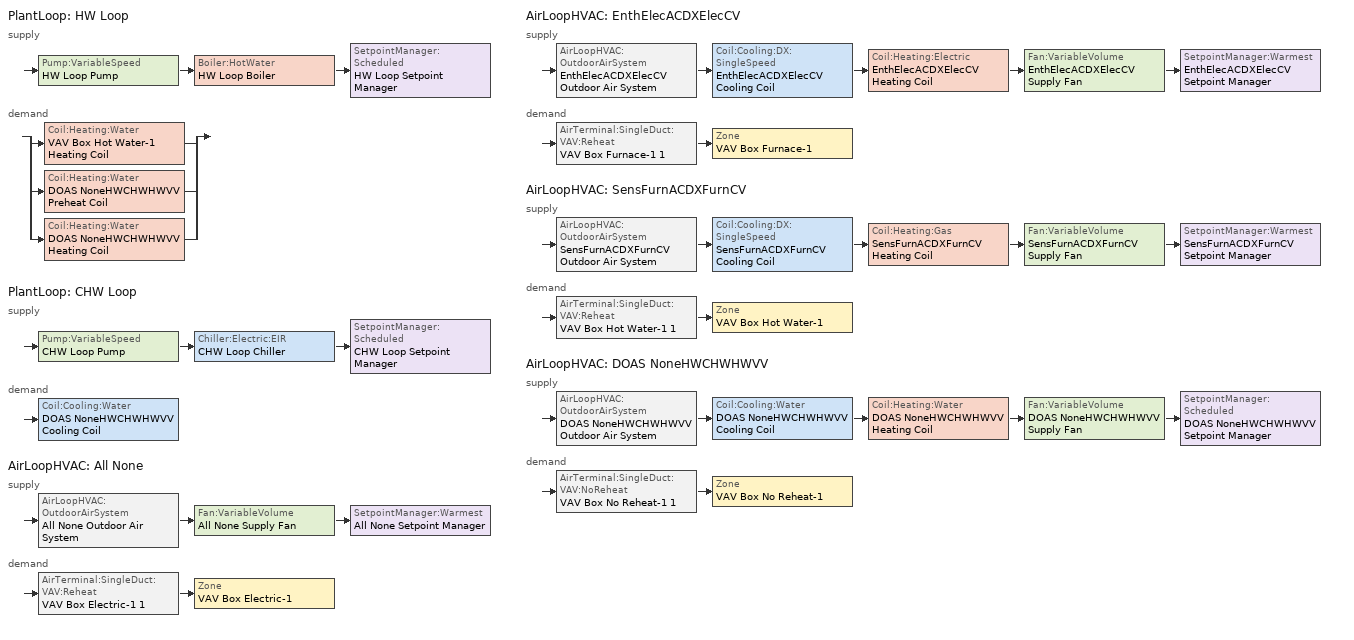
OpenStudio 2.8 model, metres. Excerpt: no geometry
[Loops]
PlantLoop 'HW Loop'
 supply: Pump:VariableSpeed 'HW Loop Pump' > Boiler:HotWater 'HW Loop Boiler' > SetpointManager:Scheduled 'HW Loop Setpoint Manager'
 demand: split
  | Coil:Heating:Water 'VAV Box Hot Water-1 Heating Coil'
  | Coil:Heating:Water 'DOAS NoneHWCHWHWVV Preheat Coil'
  | Coil:Heating:Water 'DOAS NoneHWCHWHWVV Heating Coil'
PlantLoop 'CHW Loop'
 supply: Pump:VariableSpeed 'CHW Loop Pump' > Chiller:Electric:EIR 'CHW Loop Chiller' > SetpointManager:Scheduled 'CHW Loop Setpoint Manager'
 demand: Coil:Cooling:Water 'DOAS NoneHWCHWHWVV Cooling Coil'
AirLoopHVAC 'All None'
 supply: AirLoopHVAC:OutdoorAirSystem 'All None Outdoor Air System' > Fan:VariableVolume 'All None Supply Fan' > SetpointManager:Warmest 'All None Setpoint Manager'
 demand: AirTerminal:SingleDuct:VAV:Reheat 'VAV Box Electric-1 1' > Zone 'VAV Box Electric-1'
AirLoopHVAC 'EnthElecACDXElecCV'
 supply: AirLoopHVAC:OutdoorAirSystem 'EnthElecACDXElecCV Outdoor Air System' > Coil:Cooling:DX:SingleSpeed 'EnthElecACDXElecCV Cooling Coil' > Coil:Heating:Electric 'EnthElecACDXElecCV Heating Coil' > Fan:VariableVolume 'EnthElecACDXElecCV Supply Fan' > SetpointManager:Warmest 'EnthElecACDXElecCV Setpoint Manager'
 demand: AirTerminal:SingleDuct:VAV:Reheat 'VAV Box Furnace-1 1' > Zone 'VAV Box Furnace-1'
AirLoopHVAC 'SensFurnACDXFurnCV'
 supply: AirLoopHVAC:OutdoorAirSystem 'SensFurnACDXFurnCV Outdoor Air System' > Coil:Cooling:DX:SingleSpeed 'SensFurnACDXFurnCV Cooling Coil' > Coil:Heating:Gas 'SensFurnACDXFurnCV Heating Coil' > Fan:VariableVolume 'SensFurnACDXFurnCV Supply Fan' > SetpointManager:Warmest 'SensFurnACDXFurnCV Setpoint Manager'
 demand: AirTerminal:SingleDuct:VAV:Reheat 'VAV Box Hot Water-1 1' > Zone 'VAV Box Hot Water-1'
AirLoopHVAC 'DOAS NoneHWCHWHWVV'
 supply: AirLoopHVAC:OutdoorAirSystem 'DOAS NoneHWCHWHWVV Outdoor Air System' > Coil:Cooling:Water 'DOAS NoneHWCHWHWVV Cooling Coil' > Coil:Heating:Water 'DOAS NoneHWCHWHWVV Heating Coil' > Fan:VariableVolume 'DOAS NoneHWCHWHWVV Supply Fan' > SetpointManager:Scheduled 'DOAS NoneHWCHWHWVV Setpoint Manager'
 demand: AirTerminal:SingleDuct:VAV:NoReheat 'VAV Box No Reheat-1 1' > Zone 'VAV Box No Reheat-1'
[Sizing:Zone] Zone Cooling Design Supply Air Temperature Input Method=SupplyAirTemperature; Zone Cooling Design Supply Air Temperature {C}=12.7778; Zone Cooling Design Supply Air Temperature Difference {deltaC}=11.11; Zone Heating Design Supply Air Temperature Input Method=SupplyAirTemperature; Zone Heating Design Supply Air Temperature {C}=40; Zone Heating Design Supply Air Temperature Difference {deltaC}=11.11; Zone Cooling Design Supply Air Humidity Ratio {kg-H2O/kg-air}=0.0085; Zone Heating Design Supply Air Humidity Ratio {kg-H2O/kg-air}=0.005; Cooling Design Air Flow Method=DesignDay; Heating Design Air Flow Method=DesignDay
Name | Account for Dedicated Outdoor Air System | Dedicated Outdoor Air System Control Strategy | Dedicated Outdoor Air Low Setpoint Temperature for Design {C} | Dedicated Outdoor Air High Setpoint Temperature for Design {C}
VAV Box Hot Water-1; VAV Box Electric-1; VAV Box Furnace-1 | No | NeutralSupplyAir | autosize | autosize
VAV Box No Reheat-1 | Yes | ColdSupplyAir | 12.7778 | 15.5556
[Zone equipment]
VAV Box Hot Water-1: VAV Box Hot Water-1 1
VAV Box Electric-1: VAV Box Electric-1 1
VAV Box Furnace-1: VAV Box Furnace-1 1
VAV Box No Reheat-1: VAV Box No Reheat-1 1, PTAC Elec-1
[PlantLoop] Glycol Concentration=0; Plant Loop Volume {m3}=Autocalculate; Load Distribution Scheme=Optimal
Name | Fluid Type
HW Loop | Water
CHW Loop
[Sizing:Plant] Sizing Option=NonCoincident; Zone Timesteps in Averaging Window=1; Coincident Sizing Factor Mode=None
Name | Loop Type | Design Loop Exit Temperature {C} | Loop Design Temperature Difference {deltaC}
HW Loop | Heating | 60 | 16.6667
CHW Loop | Cooling | 6.666667 | 8.88889
[Boiler:HotWater]
HW Loop Boiler: Fuel Type=NaturalGas; Nominal Thermal Efficiency=0.92; Efficiency Curve Temperature Evaluation Variable=LeavingBoiler; Design Water Outlet Temperature {C}=60; Maximum Part Load Ratio=1.2; Water Outlet Upper Temperature Limit {C}=95; Boiler Flow Mode=LeavingSetpointModulated; Parasitic Electric Load {W}=0; Sizing Factor=1
[Pump:VariableSpeed] Rated Pump Head {Pa}=179344; Motor Efficiency=0.9; Pump Control Type=Intermittent; Skin Loss Radiative Fraction=0.5; Design Power Sizing Method=PowerPerFlowPerPressure; Design Electric Power per Unit Flow Rate {W/(m3/s)}=348701.1; Design Shaft Power per Unit Flow Rate per Unit Head {W-s/m3-Pa}=1.28205; Design Minimum Flow Rate Fraction=0
Name | Fraction of Motor Inefficiencies to Fluid Stream | Coefficient 1 of the Part Load Performance Curve | Coefficient 2 of the Part Load Performance Curve | Coefficient 3 of the Part Load Performance Curve | Coefficient 4 of the Part Load Performance Curve
HW Loop Pump
CHW Loop Pump | 0 | 0 | 0 | 1 | 0
[SetpointManager:Scheduled] Control Variable=Temperature
Name | Schedule
HW Loop Setpoint Manager | HW Loop Temp Schedule
CHW Loop Setpoint Manager | CHW Loop Temp Schedule
DOAS NoneHWCHWHWVV Setpoint Manager | DOAS NoneHWCHWHWVV Air Supply Temperature Schedule
[Chiller:Electric:EIR]
CHW Loop Chiller: Reference Capacity {W}=Autosize; Reference COP {W/W}=5.5; Reference Leaving Chilled Water Temperature {C}=6.666667; Reference Entering Condenser Fluid Temperature {C}=35; Cooling Capacity Function of Temperature Curve=Curve Biquadratic 1; Electric Input to Cooling Output Ratio Function of Temperature Curve=Curve Biquadratic 2; Electric Input to Cooling Output Ratio Function of Part Load Ratio Curve=Curve Quadratic 1; Minimum Part Load Ratio=0.15; Maximum Part Load Ratio=1; Optimum Part Load Ratio=1; Minimum Unloading Ratio=0.25; Leaving Chilled Water Lower Temperature Limit {C}=2; Chiller Flow Mode=LeavingSetpointModulated; Design Heat Recovery Water Flow Rate {m3/s}=0; Sizing Factor=1; Basin Heater Capacity {W/K}=0; Basin Heater Setpoint Temperature {C}=10
[AirLoopHVAC] Design Supply Air Flow Rate {m3/s}=AutoSize
Name | Availability Schedule
All None | All None Occ Sch
EnthElecACDXElecCV | EnthElecACDXElecCV Occ Sch
SensFurnACDXFurnCV | SensFurnACDXFurnCV Occ Sch
DOAS NoneHWCHWHWVV | DOAS NoneHWCHWHWVV Occ Sch
[Sizing:System] Design Outdoor Air Flow Rate {m3/s}=Autosize; Preheat Design Temperature {C}=4; Preheat Design Humidity Ratio {kg-H2O/kg-Air}=0.005; Precool Design Temperature {C}=12.8; Precool Design Humidity Ratio {kg-H2O/kg-Air}=0.008; Central Cooling Design Supply Air Temperature {C}=12.7778; Sizing Option=Coincident; Central Cooling Design Supply Air Humidity Ratio {kg-H2O/kg-Air}=0.0085; Central Heating Design Supply Air Humidity Ratio {kg-H2O/kg-Air}=0.005; Cooling Design Air Flow Method=DesignDay; Cooling Design Air Flow Rate {m3/s}=0; Heating Design Air Flow Method=DesignDay; Heating Design Air Flow Rate {m3/s}=0; System Outdoor Air Method=ZoneSum; Zone Maximum Outdoor Air Fraction=1; Cooling Supply Air Flow Rate Per Floor Area {m3/s-m2}=0.00996765; Cooling Fraction of Autosized Cooling Supply Air Flow Rate=1; Cooling Supply Air Flow Rate Per Unit Cooling Capacity {m3/s-W}=3.94755e-05; Heating Supply Air Flow Rate Per Floor Area {m3/s-m2}=0.00996765; Heating Fraction of Autosized Heating Supply Air Flow Rate=1; Heating Fraction of Autosized Cooling Supply Air Flow Rate=1; Heating Supply Air Flow Rate Per Unit Heating Capacity {m3/s-W}=3.15882e-05; Cooling Design Capacity Method=CoolingDesignCapacity; Cooling Design Capacity {W}=autosize; Cooling Design Capacity Per Floor Area {W/m2}=234.7; Fraction of Autosized Cooling Design Capacity=1; Heating Design Capacity Method=HeatingDesignCapacity; Heating Design Capacity {W}=autosize; Heating Design Capacity Per Floor Area {W/m2}=157; Fraction of Autosized Heating Design Capacity=1; Central Cooling Capacity Control Method=OnOff
Name | Type of Load to Size On | Central Heating Maximum System Air Flow Ratio | Central Heating Design Supply Air Temperature {C} | 100% Outdoor Air in Cooling | 100% Outdoor Air in Heating
All None; EnthElecACDXElecCV; SensFurnACDXFurnCV | Sensible | 0.3 | 12.7778 | No | No
DOAS NoneHWCHWHWVV | VentilationRequirement | Autosize | 15.5556 | Yes | Yes
[Controller:OutdoorAir] Minimum Outdoor Air Flow Rate {m3/s}=autosize; Maximum Outdoor Air Flow Rate {m3/s}=Autosize; Economizer Control Action Type=ModulateFlow; Economizer Maximum Limit Dry-Bulb Temperature {C}=28; Economizer Maximum Limit Enthalpy {J/kg}=64000; Economizer Minimum Limit Dry-Bulb Temperature {C}=-100; Lockout Type=NoLockout; Minimum Limit Type=FixedMinimum; High Humidity Control=No; Heat Recovery Bypass Control Type=BypassWhenWithinEconomizerLimits
Name | Economizer Control Type | Controller Mechanical Ventilation | Minimum Fraction of Outdoor Air Schedule
All None Controller Outdoor Air | DifferentialEnthalpy | All None Controller Mechanical Ventilation
EnthElecACDXElecCV Controller Outdoor Air | DifferentialEnthalpy | EnthElecACDXElecCV Controller Mechanical Ventilation
SensFurnACDXFurnCV Controller Outdoor Air | DifferentialEnthalpy | SensFurnACDXFurnCV Controller Mechanical Ventilation
DOAS NoneHWCHWHWVV Controller Outdoor Air | NoEconomizer | DOAS NoneHWCHWHWVV Controller Mechanical Ventilation | Always On Discrete
[Controller:MechanicalVentilation] Availability Schedule=Always On Discrete; Demand Controlled Ventilation=Yes; System Outdoor Air Method=ZoneSum
All None Controller Mechanical Ventilation; EnthElecACDXElecCV Controller Mechanical Ventilation; SensFurnACDXFurnCV Controller Mechanical Ventilation; DOAS NoneHWCHWHWVV Controller Mechanical Ventilation
[AirLoopHVAC:OutdoorAirSystem]
Name | Controller
All None Outdoor Air System | All None Controller Outdoor Air
EnthElecACDXElecCV Outdoor Air System | EnthElecACDXElecCV Controller Outdoor Air
SensFurnACDXFurnCV Outdoor Air System | SensFurnACDXFurnCV Controller Outdoor Air
DOAS NoneHWCHWHWVV Outdoor Air System | DOAS NoneHWCHWHWVV Controller Outdoor Air
[Fan:VariableVolume] Availability Schedule=Always On Discrete; Fan Total Efficiency=0.6; Pressure Rise {Pa}=996; Maximum Flow Rate {m3/s}=Autosize; Fan Power Minimum Flow Rate Input Method=FixedFlowRate; Fan Power Minimum Flow Fraction=0.3; Fan Power Minimum Air Flow Rate {m3/s}=0; Motor Efficiency=0.94; Motor In Airstream Fraction=1; Fan Power Coefficient 1=0.0407599; Fan Power Coefficient 2=0.088045; Fan Power Coefficient 3=-0.0729261; Fan Power Coefficient 4=0.94374; Fan Power Coefficient 5=0
All None Supply Fan; EnthElecACDXElecCV Supply Fan; SensFurnACDXFurnCV Supply Fan; DOAS NoneHWCHWHWVV Supply Fan
[SetpointManager:Warmest] Control Variable=Temperature; Minimum Setpoint Temperature {C}=12.7778; Maximum Setpoint Temperature {C}=18.33333; Strategy=MaximumTemperature
All None Setpoint Manager; EnthElecACDXElecCV Setpoint Manager; SensFurnACDXFurnCV Setpoint Manager
[Coil:Heating:Electric] Availability Schedule=Always On Discrete
EnthElecACDXElecCV Heating Coil; VAV Box Electric-1 Heating Coil; PTAC Elec-1 Heating Coil
[Coil:Cooling:DX:SingleSpeed] Availability Schedule=Always On Discrete; Rated Total Cooling Capacity {W}=autosize; Rated Sensible Heat Ratio=autosize; Rated COP {W/W}=3; Rated Air Flow Rate {m3/s}=autosize; Rated Evaporator Fan Power Per Volume Flow Rate {W/(m3/s)}=773.3; Condenser Type=AirCooled; Evaporative Condenser Effectiveness=0; Evaporative Condenser Air Flow Rate {m3/s}=Autosize; Evaporative Condenser Pump Rated Power Consumption {W}=Autosize; Crankcase Heater Capacity {W}=0; Maximum Outdoor Dry-Bulb Temperature for Crankcase Heater Operation {C}=0; Basin Heater Capacity {W/K}=0; Basin Heater Setpoint Temperature {C}=10
Name | Total Cooling Capacity Function of Temperature Curve | Total Cooling Capacity Function of Flow Fraction Curve | Energy Input Ratio Function of Temperature Curve | Energy Input Ratio Function of Flow Fraction Curve | Part Load Fraction Correlation Curve
EnthElecACDXElecCV Cooling Coil | Curve Biquadratic 3 | Curve Quadratic 2 | Curve Biquadratic 4 | Curve Quadratic 3 | Curve Quadratic 4
SensFurnACDXFurnCV Cooling Coil | Curve Biquadratic 5 | Curve Quadratic 5 | Curve Biquadratic 6 | Curve Quadratic 6 | Curve Quadratic 7
PTAC Elec-1 + Cooling Coil | Curve Biquadratic 7 | Curve Quadratic 8 | Curve Biquadratic 8 | Curve Quadratic 9 | Curve Quadratic 10
[Coil:Heating:Gas] Availability Schedule=Always On Discrete; Gas Burner Efficiency=0.8; Nominal Capacity {W}=AutoSize; Parasitic Electric Load {W}=0; Parasitic Gas Load {W}=0
SensFurnACDXFurnCV Heating Coil; VAV Box Furnace-1 Heating Coil
[Coil:Heating:Water] Availability Schedule=Always On Discrete; Rated Inlet Water Temperature {C}=60; Rated Outlet Water Temperature {C}=43.3333
Name | Rated Inlet Air Temperature {C} | Rated Outlet Air Temperature {C}
DOAS NoneHWCHWHWVV Heating Coil | 4 | 15.5556
DOAS NoneHWCHWHWVV Preheat Coil | -17.4 | 4
VAV Box Hot Water-1 Heating Coil | 12.7778 | 40
[Coil:Cooling:Water]
DOAS NoneHWCHWHWVV Cooling Coil: Availability Schedule=Always On Discrete
[AirTerminal:SingleDuct:VAV:Reheat] Availability Schedule=Always On Discrete; Maximum Air Flow Rate {m3/s}=AutoSize; Zone Minimum Air Flow Input Method=Constant; Constant Minimum Air Flow Fraction=0.3; Fixed Minimum Air Flow Rate {m3/s}=0; Maximum Hot Water or Steam Flow Rate {m3/s}=AutoSize; Minimum Hot Water or Steam Flow Rate {m3/s}=0; Convergence Tolerance=0.001; Damper Heating Action=Normal; Maximum Flow per Zone Floor Area During Reheat {m3/s-m2}=AutoSize; Maximum Flow Fraction During Reheat=AutoSize; Maximum Reheat Air Temperature {C}=35; Control For Outdoor Air=Yes
Name | Reheat Coil
VAV Box Hot Water-1 1 | VAV Box Hot Water-1 Heating Coil
VAV Box Electric-1 1 | VAV Box Electric-1 Heating Coil
VAV Box Furnace-1 1 | VAV Box Furnace-1 Heating Coil
[AirTerminal:SingleDuct:VAV:NoReheat]
VAV Box No Reheat-1 1: Availability Schedule=Always On Discrete; Maximum Air Flow Rate {m3/s}=autosize; Zone Minimum Air Flow Input Method=Constant; Constant Minimum Air Flow Fraction=0.3; Control For Outdoor Air=Yes
[Fan:ConstantVolume]
PTAC Elec-1 + Fan: Availability Schedule=Always On Discrete; Maximum Flow Rate {m3/s}=AutoSize
[ZoneHVAC:PackagedTerminalAirConditioner]
PTAC Elec-1: Availability Schedule=Always On Discrete; Supply Air Flow Rate During Cooling Operation {m3/s}=Autosize; Supply Air Flow Rate During Heating Operation {m3/s}=Autosize; Supply Air Flow Rate When No Cooling or Heating is Needed {m3/s}=Autosize; Outdoor Air Flow Rate During Cooling Operation {m3/s}=Autosize; Outdoor Air Flow Rate During Heating Operation {m3/s}=Autosize; Outdoor Air Flow Rate When No Cooling or Heating is Needed {m3/s}=Autosize; Supply Air Fan=PTAC Elec-1 + Fan; Heating Coil=PTAC Elec-1 Heating Coil; Cooling Coil=PTAC Elec-1 + Cooling Coil; Fan Placement=DrawThrough
[Controller:WaterCoil] Minimum Actuated Flow {m3/s}=0
Name | Water Coil | Action
Controller Water Coil 1 | DOAS NoneHWCHWHWVV Preheat Coil | Normal
Controller Water Coil 2 | DOAS NoneHWCHWHWVV Cooling Coil | Reverse
Controller Water Coil 3 | DOAS NoneHWCHWHWVV Heating Coil | Normal
[Schedule:Ruleset]
Name | Default Day Schedule | Summer Design Day Schedule | Winter Design Day Schedule
HW Loop Temp Schedule | HW Loop Schedule Default
CHW Loop Temp Schedule | CHW Loop Schedule Default
DOAS NoneHWCHWHWVV Air Supply Temperature Schedule | DOAS NoneHWCHWHWVV Air Supply Temperature Schedule Default
All None Occ Sch | All None Occ Sch Default | All None Occ Sch Summer Design Day | All None Occ Sch Winter Design Day
EnthElecACDXElecCV Occ Sch | EnthElecACDXElecCV Occ Sch Default | EnthElecACDXElecCV Occ Sch Summer Design Day | EnthElecACDXElecCV Occ Sch Winter Design Day
SensFurnACDXFurnCV Occ Sch | SensFurnACDXFurnCV Occ Sch Default | SensFurnACDXFurnCV Occ Sch Summer Design Day | SensFurnACDXFurnCV Occ Sch Winter Design Day
DOAS NoneHWCHWHWVV Occ Sch | DOAS NoneHWCHWHWVV Occ Sch Default | DOAS NoneHWCHWHWVV Occ Sch Summer Design Day | DOAS NoneHWCHWHWVV Occ Sch Winter Design Day
[Schedule:Day]
HW Loop Schedule Default: 24, 0, 60
CHW Loop Schedule Default: 24, 0, 6.666667
DOAS NoneHWCHWHWVV Air Supply Temperature Schedule Default: 24, 0, 12.7778
All None Occ Sch Default; All None Occ Sch Winter Design Day; All None Occ Sch Summer Design Day; EnthElecACDXElecCV Occ Sch Default; EnthElecACDXElecCV Occ Sch Winter Design Day; EnthElecACDXElecCV Occ Sch Summer Design Day; SensFurnACDXFurnCV Occ Sch Default; SensFurnACDXFurnCV Occ Sch Winter Design Day; SensFurnACDXFurnCV Occ Sch Summer Design Day; DOAS NoneHWCHWHWVV Occ Sch Default; DOAS NoneHWCHWHWVV Occ Sch Winter Design Day; DOAS NoneHWCHWHWVV Occ Sch Summer Design Day: 24, 0, 1
All None Occ Sch Monday; All None Occ Sch Tuesday; All None Occ Sch Wednesday; All None Occ Sch Thursday; All None Occ Sch Friday; SensFurnACDXFurnCV Occ Sch Monday; SensFurnACDXFurnCV Occ Sch Tuesday; SensFurnACDXFurnCV Occ Sch Wednesday; SensFurnACDXFurnCV Occ Sch Thursday; SensFurnACDXFurnCV Occ Sch Friday; DOAS NoneHWCHWHWVV Occ Sch Monday; DOAS NoneHWCHWHWVV Occ Sch Tuesday; DOAS NoneHWCHWHWVV Occ Sch Wednesday; DOAS NoneHWCHWHWVV Occ Sch Thursday; DOAS NoneHWCHWHWVV Occ Sch Friday: 7, 0, 0, 22, 0, 1, 24, 0, 0
All None Occ Sch Saturday; EnthElecACDXElecCV Occ Sch Saturday; SensFurnACDXFurnCV Occ Sch Saturday; DOAS NoneHWCHWHWVV Occ Sch Saturday: 7, 0, 0, 16, 0, 1, 24, 0, 0
All None Occ Sch Sunday; EnthElecACDXElecCV Occ Sch Sunday; SensFurnACDXFurnCV Occ Sch Sunday; DOAS NoneHWCHWHWVV Occ Sch Sunday: 24, 0, 0
EnthElecACDXElecCV Occ Sch Monday; EnthElecACDXElecCV Occ Sch Tuesday; EnthElecACDXElecCV Occ Sch Wednesday; EnthElecACDXElecCV Occ Sch Thursday; EnthElecACDXElecCV Occ Sch Friday: 3, 0, 1, 7, 0, 0, 24, 0, 1
[Schedule:Rule] Date Specification Type=DateRange; Start Month=1; Start Day=1; End Month=12
Name | Schedule Ruleset | Rule Order | Day Schedule | Apply Monday | End Day | Apply Tuesday | Apply Wednesday | Apply Thursday | Apply Friday | Apply Saturday | Apply Sunday
All None Occ Sch Monday Rule | All None Occ Sch | 6 | All None Occ Sch Monday | Yes | 29
All None Occ Sch Tuesday Rule | All None Occ Sch | 5 | All None Occ Sch Tuesday |  | 30 | Yes
All None Occ Sch Wednesday Rule | All None Occ Sch | 4 | All None Occ Sch Wednesday |  | 31 |  | Yes
All None Occ Sch Thursday Rule | All None Occ Sch | 3 | All None Occ Sch Thursday |  | 25 |  |  | Yes
All None Occ Sch Friday Rule | All None Occ Sch | 2 | All None Occ Sch Friday |  | 26 |  |  |  | Yes
All None Occ Sch Saturday Rule | All None Occ Sch | 1 | All None Occ Sch Saturday |  | 27 |  |  |  |  | Yes
All None Occ Sch Sunday Rule | All None Occ Sch | 0 | All None Occ Sch Sunday |  | 28 |  |  |  |  |  | Yes
EnthElecACDXElecCV Occ Sch Monday Rule | EnthElecACDXElecCV Occ Sch | 6 | EnthElecACDXElecCV Occ Sch Monday | Yes | 29
EnthElecACDXElecCV Occ Sch Tuesday Rule | EnthElecACDXElecCV Occ Sch | 5 | EnthElecACDXElecCV Occ Sch Tuesday |  | 30 | Yes
EnthElecACDXElecCV Occ Sch Wednesday Rule | EnthElecACDXElecCV Occ Sch | 4 | EnthElecACDXElecCV Occ Sch Wednesday |  | 31 |  | Yes
EnthElecACDXElecCV Occ Sch Thursday Rule | EnthElecACDXElecCV Occ Sch | 3 | EnthElecACDXElecCV Occ Sch Thursday |  | 25 |  |  | Yes
EnthElecACDXElecCV Occ Sch Friday Rule | EnthElecACDXElecCV Occ Sch | 2 | EnthElecACDXElecCV Occ Sch Friday |  | 26 |  |  |  | Yes
EnthElecACDXElecCV Occ Sch Saturday Rule | EnthElecACDXElecCV Occ Sch | 1 | EnthElecACDXElecCV Occ Sch Saturday |  | 27 |  |  |  |  | Yes
EnthElecACDXElecCV Occ Sch Sunday Rule | EnthElecACDXElecCV Occ Sch | 0 | EnthElecACDXElecCV Occ Sch Sunday |  | 28 |  |  |  |  |  | Yes
SensFurnACDXFurnCV Occ Sch Monday Rule | SensFurnACDXFurnCV Occ Sch | 6 | SensFurnACDXFurnCV Occ Sch Monday | Yes | 29
SensFurnACDXFurnCV Occ Sch Tuesday Rule | SensFurnACDXFurnCV Occ Sch | 5 | SensFurnACDXFurnCV Occ Sch Tuesday |  | 30 | Yes
SensFurnACDXFurnCV Occ Sch Wednesday Rule | SensFurnACDXFurnCV Occ Sch | 4 | SensFurnACDXFurnCV Occ Sch Wednesday |  | 31 |  | Yes
SensFurnACDXFurnCV Occ Sch Thursday Rule | SensFurnACDXFurnCV Occ Sch | 3 | SensFurnACDXFurnCV Occ Sch Thursday |  | 25 |  |  | Yes
SensFurnACDXFurnCV Occ Sch Friday Rule | SensFurnACDXFurnCV Occ Sch | 2 | SensFurnACDXFurnCV Occ Sch Friday |  | 26 |  |  |  | Yes
SensFurnACDXFurnCV Occ Sch Saturday Rule | SensFurnACDXFurnCV Occ Sch | 1 | SensFurnACDXFurnCV Occ Sch Saturday |  | 27 |  |  |  |  | Yes
SensFurnACDXFurnCV Occ Sch Sunday Rule | SensFurnACDXFurnCV Occ Sch | 0 | SensFurnACDXFurnCV Occ Sch Sunday |  | 28 |  |  |  |  |  | Yes
DOAS NoneHWCHWHWVV Occ Sch Monday Rule | DOAS NoneHWCHWHWVV Occ Sch | 6 | DOAS NoneHWCHWHWVV Occ Sch Monday | Yes | 29
DOAS NoneHWCHWHWVV Occ Sch Tuesday Rule | DOAS NoneHWCHWHWVV Occ Sch | 5 | DOAS NoneHWCHWHWVV Occ Sch Tuesday |  | 30 | Yes
DOAS NoneHWCHWHWVV Occ Sch Wednesday Rule | DOAS NoneHWCHWHWVV Occ Sch | 4 | DOAS NoneHWCHWHWVV Occ Sch Wednesday |  | 31 |  | Yes
DOAS NoneHWCHWHWVV Occ Sch Thursday Rule | DOAS NoneHWCHWHWVV Occ Sch | 3 | DOAS NoneHWCHWHWVV Occ Sch Thursday |  | 25 |  |  | Yes
DOAS NoneHWCHWHWVV Occ Sch Friday Rule | DOAS NoneHWCHWHWVV Occ Sch | 2 | DOAS NoneHWCHWHWVV Occ Sch Friday |  | 26 |  |  |  | Yes
DOAS NoneHWCHWHWVV Occ Sch Saturday Rule | DOAS NoneHWCHWHWVV Occ Sch | 1 | DOAS NoneHWCHWHWVV Occ Sch Saturday |  | 27 |  |  |  |  | Yes
DOAS NoneHWCHWHWVV Occ Sch Sunday Rule | DOAS NoneHWCHWHWVV Occ Sch | 0 | DOAS NoneHWCHWHWVV Occ Sch Sunday |  | 28 |  |  |  |  |  | Yes
[Schedule:Constant]
Always On Discrete: Value=1
[Curve:Biquadratic]
Name | Coefficient1 Constant | Coefficient2 x | Coefficient3 x**2 | Coefficient4 y | Coefficient5 y**2 | Coefficient6 x*y | Minimum Value of x | Maximum Value of x | Minimum Value of y | Maximum Value of y
Curve Biquadratic 1 | 1.02152 | 0.0370359 | 0.000233248 | -0.00389405 | -6.52536e-05 | -0.000268045 | 5 | 10 | 24 | 35
Curve Biquadratic 2 | 0.701769 | -0.00452016 | 0.00053311 | -0.00549821 | 0.000544579 | -0.000729032 | 5 | 10 | 24 | 35
Curve Biquadratic 3; Curve Biquadratic 5; Curve Biquadratic 7 | 0.942588 | 0.00954335 | 0.00068377 | -0.0110427 | 5.249e-06 | -9.72e-06 | 17 | 22 | 13 | 46
Curve Biquadratic 4; Curve Biquadratic 6; Curve Biquadratic 8 | 0.342414 | 0.034885 | -0.0006237 | 0.00497722 | 0.000437951 | -0.000728028 | 17 | 22 | 13 | 46
[Curve:Quadratic]
Name | Coefficient1 Constant | Coefficient2 x | Coefficient3 x**2 | Minimum Value of x | Maximum Value of x
Curve Quadratic 1 | 0.0636912 | 0.584888 | 0.352803 | 0 | 1
Curve Quadratic 2; Curve Quadratic 5; Curve Quadratic 8 | 0.8 | 0.2 | 0 | 0.5 | 1.5
Curve Quadratic 3; Curve Quadratic 6; Curve Quadratic 9 | 1.1552 | -0.1808 | 0.0256 | 0.5 | 1.5
Curve Quadratic 4; Curve Quadratic 7; Curve Quadratic 10 | 0.85 | 0.15 | 0 | 0 | 1
